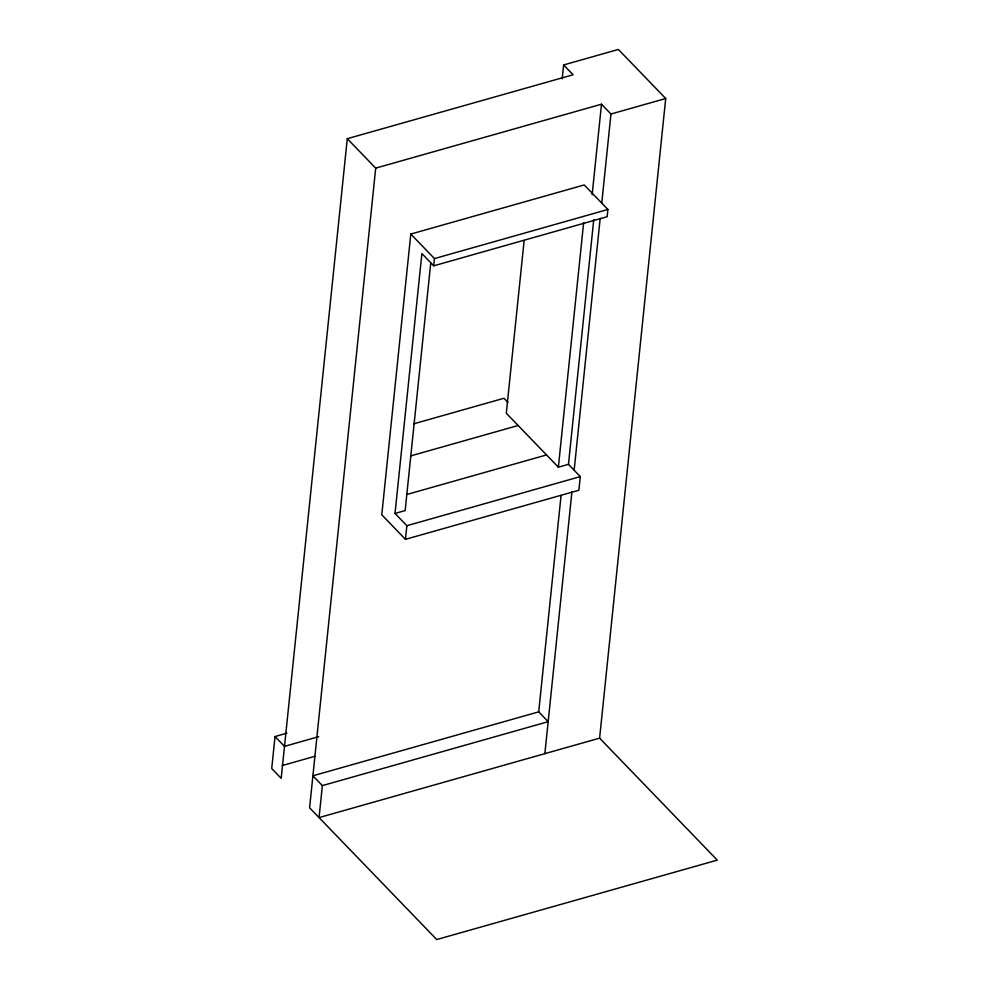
<?xml version="1.0" encoding="UTF-8"?>
<svg xmlns="http://www.w3.org/2000/svg" width="989" height="989" viewBox="0 0 989 989"><rect width="100%" height="100%" fill="white"/><g stroke="black" fill="none" stroke-linecap="round" stroke-linejoin="round"><path stroke-width="1.48" d="M286.909 733.183L275.029 736.545L271.728 768.527L281.197 778.343L347.287 138.695L573.101 74.768L563.631 64.953L618.372 49.45L665.708 98.517L599.606 738.153L717.272 860.121L436.73 939.55L309.594 807.778L375.696 168.13L347.287 138.695M322.365 785.612L548.166 721.673L538.708 711.857L312.895 775.796L322.365 785.612L319.064 817.594L599.606 738.153M405.453 539.339L406.85 525.715L395.019 513.452L421.883 253.555L433.714 265.818L607.159 216.702L607.901 209.483L584.227 184.955L410.794 234.059L381.779 514.799L405.453 539.339L578.886 490.235L580.296 476.611L568.465 464.336L593.746 219.731M430.747 262.913L405.156 510.584L395.019 513.452M433.714 265.818L434.455 258.586L410.794 234.059M524.145 240.475L506.294 413.229L558.365 467.204L568.465 464.336M562.197 78.761L563.631 64.953M558.365 467.204L583.646 222.587M538.708 711.857L561.06 495.501M592.139 194.734L601.497 104.204L375.696 168.13M544.865 753.655L571.951 491.496M574.176 470.022L600.187 218.359M601.769 203.017L610.967 114.019L601.497 104.204M610.967 114.019L665.708 98.517M434.455 258.586L607.901 209.483M413.847 423.787L503.957 398.27L507.913 402.362M410.583 455.941L518.125 425.493M406.578 494.562L546.534 454.94M406.85 525.715L580.296 476.611M318.668 736.681L284.498 746.361L275.029 736.545M282.125 765.585L314.811 756.325"/></g></svg>
